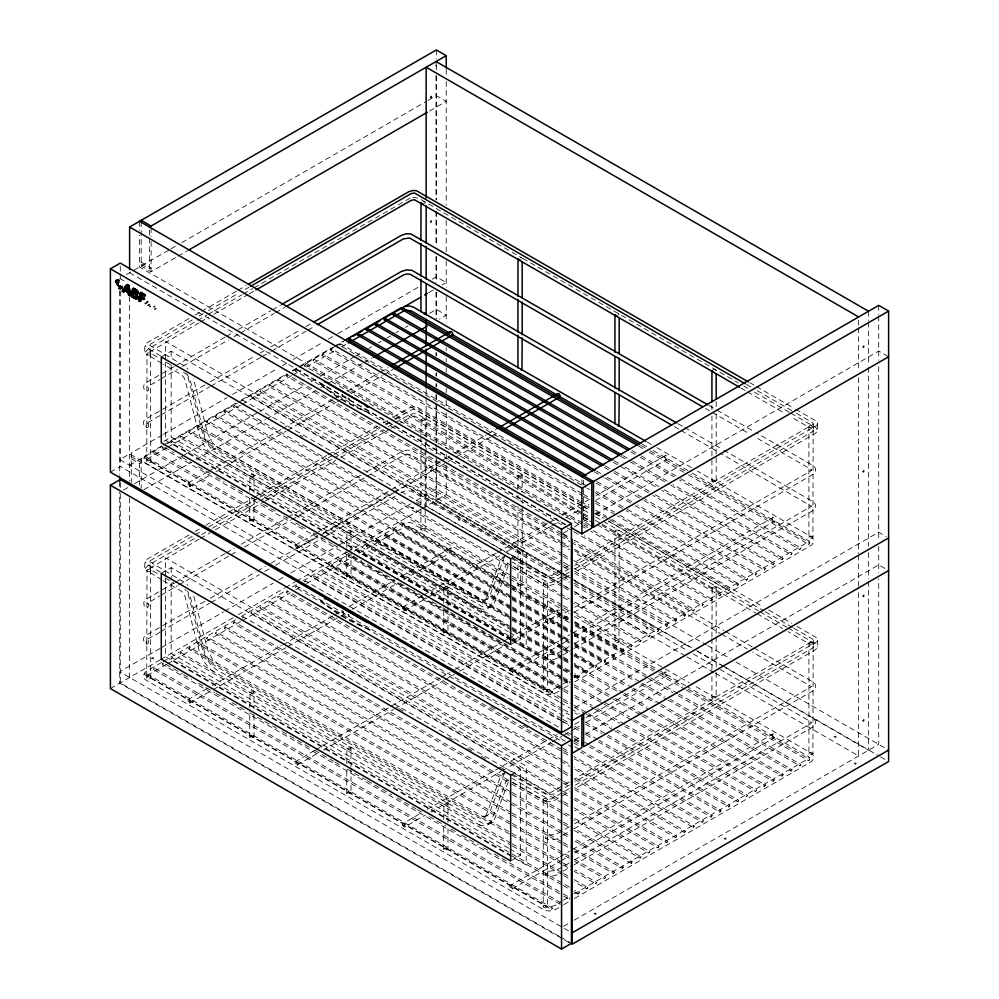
<?xml version="1.0" encoding="UTF-8"?>
<svg xmlns="http://www.w3.org/2000/svg" width="999" height="999" viewBox="0 0 999 999"><rect width="100%" height="100%" fill="white"/><g stroke="black" fill="none" stroke-linecap="round" stroke-linejoin="round"><path stroke-width="0.75" stroke-dasharray="5 3.75" d="M150.462 353.147L150.724 461.875A2.51 1.449 0 0 1 149.463 462.549L146.741 461.588L146.99 353.596A2.51 1.449 0 0 1 148.264 352.922L150.325 353.059L159.74 358.504M150.986 353.871L150.724 354.495A2.51 1.449 0 0 1 149.463 355.169C143.357 355.731 143.319 344.78 147.79 342.382L189.573 318.269M146.741 461.588L146.99 460.964A2.51 1.449 0 0 1 148.264 460.289L150.986 461.238M150.462 569.555L150.724 678.284A2.51 1.449 0 0 1 149.463 678.958L146.741 678.009L146.99 570.004A2.51 1.449 0 0 1 148.264 569.33L150.325 569.48L159.74 574.912M150.986 570.279L150.724 570.916A2.51 1.449 0 0 1 149.463 571.59C143.357 572.152 143.319 561.188 147.79 558.791L189.573 534.677M146.741 678.009L146.99 677.372A2.51 1.449 0 0 1 148.264 676.698L150.986 677.647M249.75 491.283L250.012 475.099A2.51 1.449 0 0 1 251.273 474.425L254.008 475.374L254.008 492.495M254.008 475.374L253.746 476.011A2.51 1.449 0 0 1 252.485 476.685L249.75 475.724M249.75 520.841C254.158 516.096 254.683 524.812 249.75 520.841L249.75 497.502M249.75 707.692L250.012 691.508A2.51 1.449 0 0 1 251.273 690.833L254.008 691.795L254.008 708.903M254.008 691.795L253.746 692.419A2.51 1.449 0 0 1 252.485 693.094L249.75 692.145M249.75 737.25C254.158 732.504 254.683 741.221 249.75 737.25L249.75 709.253M346.74 547.277L347.003 531.093A2.51 1.449 0 0 1 348.264 530.419L350.999 531.368L350.999 550.037M350.999 531.368L350.736 532.005A2.51 1.449 0 0 1 349.475 532.679L346.74 531.73M346.74 576.835C351.149 572.09 351.673 580.806 346.74 576.835L346.74 548.838M346.74 763.698L347.003 747.502A2.51 1.449 0 0 1 348.264 746.84L350.999 747.789L350.999 766.458M350.999 747.789L350.736 748.413A2.51 1.449 0 0 1 349.475 749.088L346.74 748.139M346.74 793.256C351.149 788.498 351.673 797.214 346.74 793.256L346.74 769.917M420.954 434.84L421.216 418.643A2.51 1.449 0 0 1 422.477 417.969L425.212 418.918L425.212 436.051M425.212 418.918L424.95 419.555A2.51 1.449 0 0 1 423.688 420.229C419.205 420.966 415.859 414.023 411.288 416.695L400.474 422.939M420.954 529.795L421.216 529.17A2.51 1.449 0 0 1 422.477 528.496L424.9 528.871L424.95 530.082A2.51 1.449 0 0 1 423.688 530.756L420.954 529.795L420.954 506.456M443.731 603.284L443.993 587.087A2.51 1.449 0 0 1 445.254 586.413L447.989 587.375L447.989 606.043M447.989 587.375L447.727 587.999A2.51 1.449 0 0 1 446.466 588.673L443.731 587.724M443.731 632.842C448.139 628.084 448.663 636.8 443.731 632.842L443.731 604.832M522.202 258.504L521.94 259.141M443.731 819.692L443.993 803.508A2.51 1.449 0 0 1 445.254 802.834L447.989 803.783L447.989 822.452M447.989 803.783L447.727 804.407A2.51 1.449 0 0 1 446.466 805.082L443.731 804.133M443.731 849.25C448.139 844.492 448.663 853.221 443.731 849.25L443.731 825.911M517.944 489.285L518.206 474.637A2.51 1.449 0 0 1 519.468 473.963L522.202 474.912L522.202 492.045M522.202 474.912L521.94 475.549A2.51 1.449 0 0 1 520.679 476.223L517.944 475.274M517.944 585.801L518.206 585.164A2.51 1.449 0 0 1 519.468 584.49L521.89 584.865L521.94 586.076A2.51 1.449 0 0 1 520.679 586.75L517.944 585.801L517.944 506.406M543.256 690.521L543.506 582.517A2.51 1.449 0 0 1 544.78 581.843L547.502 582.792L547.502 690.172L544.78 689.21A2.51 1.449 0 0 0 543.506 689.884C542.532 692.032 546.977 692.107 547.464 690.359M547.502 582.792L547.24 583.428A2.51 1.449 0 0 1 545.978 584.103L543.906 583.953L510.526 564.697M619.13 314.822L618.081 313.536M543.256 799.562L543.506 798.925A2.51 1.449 0 0 1 544.78 798.251L547.502 799.212L547.502 906.58L545.429 907.966L543.256 906.93L543.256 799.562C545.866 802.659 551.186 802.147 554.532 800.399L569.393 791.807M547.502 799.212L547.24 799.837A2.51 1.449 0 0 1 545.978 800.511L543.906 800.361L510.526 781.106M543.256 906.93L543.506 906.305A2.51 1.449 0 0 1 544.78 905.631C550.749 907.991 556.393 905.718 561.85 901.048M614.934 531.268L615.197 530.631A2.51 1.449 0 0 1 616.458 529.957L619.193 530.919L618.93 642.07A2.51 1.449 0 0 1 617.669 642.744L614.934 641.795L614.934 531.268L617.669 532.217A2.51 1.449 0 0 0 618.93 531.543L619.193 530.919M614.934 641.795L615.197 641.158A2.51 1.449 0 0 1 616.458 640.496L619.193 641.445M716.121 370.816L715.521 369.692L713.448 369.543A2.51 1.449 0 0 0 712.949 369.717M711.925 481.381L712.187 480.744A2.51 1.449 0 0 1 713.448 480.069L715.871 480.444L715.921 481.655A2.51 1.449 0 0 1 714.647 482.33L711.925 481.381L711.925 458.029M711.925 637.075L712.187 586.638A2.51 1.449 0 0 1 713.448 585.963L716.183 586.913L716.183 635.164M716.183 586.913L715.921 587.537A2.51 1.449 0 0 1 714.647 588.211L711.925 587.262M711.925 697.789L712.187 697.165A2.51 1.449 0 0 1 713.448 696.49L715.871 696.852L715.921 698.064A2.51 1.449 0 0 1 714.647 698.738L711.925 697.789L711.925 671.328M808.915 426.848L809.178 426.223A2.51 1.449 0 0 1 810.439 425.549L813.174 426.498L812.911 537.649A2.51 1.449 0 0 1 811.638 538.324L808.915 537.375L808.915 426.848L813.136 429.807L812.961 431.443L574.762 569.043M813.174 426.498L812.911 427.122A2.51 1.449 0 0 1 811.638 427.797L809.577 427.659L790.721 416.77M808.915 537.375L809.178 536.75A2.51 1.449 0 0 1 810.439 536.076L813.174 537.025M808.915 643.256L809.178 642.632A2.51 1.449 0 0 1 810.439 641.957L813.174 642.906L812.911 754.07A2.51 1.449 0 0 1 811.638 754.745L808.915 753.783L808.915 643.256L813.136 646.228L812.961 647.851L574.762 785.451M813.174 642.906L812.911 643.543A2.51 1.449 0 0 1 811.638 644.218L809.577 644.068L788.024 631.618M808.915 753.783L809.178 753.159A2.51 1.449 0 0 1 810.439 752.484L813.174 753.433M304.183 581.893L305.319 580.894L559.365 727.572M569.442 682.742L569.43 681.418M605.531 660.826L604.532 662.237L605.531 660.826L574.45 642.881M613.523 657.167L614.41 655.694L613.523 657.167L574.225 634.49M622.402 652.035L623.289 650.574L622.402 652.035L574.987 624.675M631.168 646.852L632.155 645.441L631.168 646.852L574.413 614.098M586.775 888.898L587.774 887.487L586.888 888.948L574.612 881.88M640.034 641.733L641.033 640.322L640.034 641.733L573.826 603.508M648.913 636.613L649.912 635.189L648.913 636.613L574.6 593.693M604.532 878.645L605.531 877.234L604.532 878.645L574.8 861.488M613.523 873.576L614.41 872.102L613.523 873.576L574.225 850.898M666.67 626.361L667.669 624.937L666.67 626.361L574.787 573.301M675.549 621.228L676.548 619.817L675.549 621.228L574.2 562.724M632.155 861.862L631.168 863.273L632.155 861.862L574.05 828.308M684.54 616.158L685.426 614.697L684.54 616.158L574.974 552.909M640.034 858.141L641.033 856.73L640.034 858.141L573.826 819.917M693.306 610.976L694.305 609.565L693.306 610.976L574.388 542.332M648.913 853.021L649.912 851.61L648.913 853.021L574.6 810.114M657.792 847.889L658.791 846.478L657.792 847.889L574.013 799.525M711.063 600.736L712.062 599.313L711.063 600.736L590.796 531.293M666.67 842.769L667.669 841.358L666.67 842.769L574.787 789.722M719.942 595.604L720.941 594.193L719.942 595.604L598.314 525.387M728.82 590.484L729.819 589.06L728.82 590.484L608.553 521.041M685.426 831.106L684.427 832.517L685.426 831.106L574.625 767.132M737.687 585.352L738.686 583.94L737.687 585.352L617.432 515.921M694.305 825.973L693.306 827.397L694.305 825.973L574.038 756.543M746.565 580.232L747.564 578.808L746.565 580.232L626.298 510.789M702.185 822.264L703.184 820.853L702.185 822.264L580.569 752.047M711.063 817.145L712.062 815.733L711.063 817.145L589.447 746.927M765.321 568.568L764.322 569.979L765.321 568.568L645.054 499.125M773.201 564.847L774.2 563.436L773.201 564.847L652.934 495.417M782.08 559.727L783.079 558.316L782.08 559.727L661.813 490.297M747.564 795.229L746.565 796.64L747.564 795.229L625.948 725.012M799.837 549.475L800.836 548.064L799.837 549.475L679.57 480.044M755.569 791.57L756.443 790.097L755.569 791.57L632.479 720.516M764.447 786.45L765.321 784.977L764.447 786.45L641.358 715.396M773.201 781.268L774.2 779.844L773.201 781.268L650.237 710.264M782.08 776.136L783.079 774.725L782.08 776.136L660.464 705.918M800.836 764.472L799.837 765.883L800.836 764.472L679.22 694.255M808.715 760.763L809.714 759.352L808.715 760.763L685.739 689.772M145.417 352.11L147.79 349.151L196.303 321.141M150.325 353.059L149.675 345.192L150.362 344.18L193.756 319.106M149.675 351.96L199.138 322.764M145.417 568.518L147.79 565.559L197.652 536.775M150.325 569.48L149.675 561.613L150.362 560.601L193.756 535.514M149.675 568.381L199.138 539.173M796.428 413.311L812.637 422.664L813.286 424.275L574.762 562.275M795.629 409.178L816.47 421.266L817.669 423.164L816.982 425.274L574.8 565.509M817.681 423.701L817.557 431.006L815.309 433.429L574.8 572.277M793.718 628.159L812.637 639.073L813.286 640.684L574.762 778.683M796.99 626.373L816.47 637.674L817.669 639.585L816.982 641.695L574.8 781.93M817.681 640.109L817.557 647.414L815.309 649.837L574.8 788.698M190.26 486.501L189.785 483.603A1.923 1.111 60 0 0 188.711 482.917L187.912 483.329A2.148 1.236 60 0 0 187.862 484.59L188.586 485.976A1.923 1.111 60 0 0 189.66 486.65L210.539 474.8M297.64 548.488L297.165 545.591A1.923 1.111 60 0 0 296.091 544.917L295.292 545.329A2.148 1.236 60 0 0 295.242 546.59L295.966 547.964A1.923 1.111 60 0 0 297.04 548.651L319.268 536.013M405.02 610.489L404.545 607.592A1.923 1.111 60 0 0 403.459 606.905L402.659 607.317A2.148 1.236 60 0 0 402.609 608.578L403.334 609.952A1.923 1.111 60 0 0 404.42 610.639L426.648 598.001M508.229 565.596L495.067 601.373C493.256 606.093 487.974 609.178 483.054 609.265A22.465 12.962 60 0 1 478.234 607.991L212.725 454.695A22.465 12.962 60 0 1 207.904 450.412L203.684 444.805L199.663 436.176L185.127 380.269A7.193 4.146 60 0 0 181.081 374.513L163.249 364.185M508.229 782.005L495.067 817.794C493.256 822.502 487.974 825.586 483.054 825.674A22.465 12.962 60 0 1 478.234 824.4L476.71 823.613M163.361 447.102L162.4 447.964L162.387 446.89M347.952 614.385L349.113 616.383L348.688 614.31M305.207 581.905L305.319 580.894M504.445 556.855L489.398 596.828L487.549 598.988L481.793 601.735A14.723 8.504 60 0 1 476.573 600.349L214.385 448.988A14.723 8.504 60 0 1 209.166 444.33L204.745 436.163L190.634 381.705L186.713 373.301M504.445 773.263L489.398 813.248L487.549 815.396L481.793 818.144A14.723 8.504 60 0 1 476.573 816.77L214.385 665.396A14.723 8.504 60 0 1 209.166 660.751L204.745 652.572L190.634 598.114L187.575 591.021M207.03 688.561L187.912 699.737A2.148 1.236 60 0 0 187.862 701.011L188.586 702.384A1.923 1.111 60 0 0 189.66 703.071L211.888 690.421M190.26 702.909L189.785 700.012A1.923 1.111 60 0 0 188.711 699.337L188.112 699.487M450.324 548.101L450.124 548.351A2.148 1.236 60 0 0 450.074 549.612L450.799 550.998A1.923 1.111 60 0 0 451.885 551.673L452.684 551.273A2.148 1.236 60 0 0 452.734 549.999L451.998 548.626A1.923 1.111 60 0 0 450.924 547.939L396.266 579.308M314.41 750.549L295.292 761.738A2.148 1.236 60 0 0 295.242 762.999L295.966 764.372A1.923 1.111 60 0 0 297.04 765.059L317.919 753.196M297.64 764.909L297.165 762.012A1.923 1.111 60 0 0 296.091 761.325L295.492 761.475M665.084 455.669L664.884 455.931A2.148 1.236 60 0 0 664.834 457.192L665.559 458.566A1.923 1.111 60 0 0 666.633 459.253L667.432 458.841A2.148 1.236 60 0 0 667.482 457.579L666.758 456.206A1.923 1.111 60 0 0 665.684 455.519L596.141 495.467M558.903 640.958L510.039 669.305A2.148 1.236 60 0 0 509.989 670.579L510.714 671.952A1.923 1.111 60 0 0 511.8 672.639L559.702 645.167M559.378 610.614A1.923 1.111 60 0 0 558.304 609.939L557.504 610.352A2.148 1.236 60 0 0 557.454 611.613L558.179 612.986A1.923 1.111 60 0 0 559.253 613.673L559.59 613.661M512.4 672.477L511.913 669.58A1.923 1.111 60 0 0 510.839 668.893L510.239 669.055M402.847 823.488L402.659 823.725A2.148 1.236 60 0 0 402.609 824.999L403.334 826.373A1.923 1.111 60 0 0 404.42 827.06L425.287 815.196M405.02 826.897L404.545 824A1.923 1.111 60 0 0 403.459 823.313L421.79 812.549M772.452 517.669L772.252 517.919A2.148 1.236 60 0 0 772.202 519.18L772.926 520.566A1.923 1.111 60 0 0 774.013 521.241L774.812 520.829A2.148 1.236 60 0 0 774.862 519.567L774.138 518.194A1.923 1.111 60 0 0 773.051 517.507L571.066 633.94M665.084 672.077L664.884 672.339A2.148 1.236 60 0 0 664.834 673.601L665.559 674.987A1.923 1.111 60 0 0 666.633 675.661L667.432 675.249A2.148 1.236 60 0 0 667.482 673.988L666.758 672.614A1.923 1.111 60 0 0 665.684 671.927L585.327 718.119M558.903 857.367L510.039 885.726A2.148 1.236 60 0 0 509.989 886.987L510.714 888.361A1.923 1.111 60 0 0 511.8 889.048L559.702 861.575M512.4 888.898L511.913 886.001A1.923 1.111 60 0 0 510.839 885.314L510.239 885.464M772.452 734.078L772.252 734.327A2.148 1.236 60 0 0 772.202 735.601L772.926 736.975A1.923 1.111 60 0 0 774.013 737.662L774.812 737.25A2.148 1.236 60 0 0 774.862 735.988L774.138 734.602A1.923 1.111 60 0 0 773.051 733.928L571.066 850.349M242.282 400.761L243.169 400.362L562.087 584.477M162.525 663.136L162.275 664.323L562.262 895.254M242.282 617.182L243.169 616.77L562.087 800.898M342.432 394.58L342.819 396.441L343.856 395.841M242.769 618.094L243.169 616.77M569.43 897.826L569.442 899.162M505.769 555.544L500.736 559.527L486.638 597.702L484.365 600.824M488.474 607.842L491.895 603.209L505.831 565.422A7.193 4.146 60 0 1 508.379 563.96M505.769 771.952L500.736 775.948L486.638 814.123L484.365 817.232M488.474 824.25L491.895 819.63L505.831 781.83A7.193 4.146 60 0 1 508.379 780.369M126.448 274.55L169.568 249.663M170.916 248.876L176.299 245.766M181.693 242.657L426.885 101.099M428.234 100.312L436.326 95.642L446.216 101.361L428.696 111.476M149.4 268.806L151.099 267.832L141.196 262.113L139.51 263.099L149.4 268.806L149.4 237.862M141.196 221.878L141.196 266.034L151.099 271.74L176.698 256.968M178.047 256.181L187.475 250.737M194.955 315.147L200.349 312.038M201.698 311.263L236.626 291.096M237.962 290.322L246.029 285.664M199.138 315.996L203.172 313.674M208.566 310.552L238.299 293.381M245.055 289.485L249.113 287.138M197.652 320.367L207.068 314.922M208.416 314.148L241.995 294.767M243.344 293.993L252.747 288.561M254.083 287.787L410.951 197.627M200.487 321.99L208.566 317.32M213.973 314.198L247.764 294.693M249.113 293.906L254.52 290.784M161.276 356.943L171.166 351.223L520.554 552.947L520.554 638.798L510.664 644.505M173.888 366.695L146.965 382.242C141.234 383.291 143.806 394.78 148.564 390.334C147.565 383.241 146.566 388.399 159.803 379.533M175.237 365.921L225.062 337.15M226.411 336.376L233.142 332.492M238.524 329.383L270.841 310.726M272.19 309.94L280.269 305.282M161.139 378.746L177.298 369.43M182.68 366.321L228.434 339.897M233.816 336.8L239.198 333.691M240.547 332.904L274.188 313.486M275.524 312.712L284.952 307.267M204.87 384.94L146.965 418.369C137.787 422.327 149.525 433.166 148.564 424.076M210.252 381.83L254.683 356.181M260.065 353.072L265.459 349.962M270.841 346.853L300.462 329.745M305.856 326.636L311.238 323.526M159.803 415.659L148.327 422.327L148.364 423.976L145.979 425.824L146.241 427.722M161.139 414.885L209.59 386.913M210.939 386.138L260.727 357.392M262.075 356.618L270.142 351.948M271.491 351.173L306.481 330.969M307.829 330.194L314.56 326.311M162.35 434.99L131.306 452.909L131.306 482.442M163.699 434.203L227.135 397.577M232.53 394.468L277.06 368.756M282.467 365.634L287.862 362.525M293.256 359.403L322.952 342.257M328.346 339.148L336.451 334.465M337.799 333.691L420.129 286.164M432.267 279.146L436.326 276.81L446.216 282.517L442.17 284.852M110.39 472.165L120.28 466.446L559.29 719.904M163.749 441.358L171.166 437.075L508.416 631.78M161.776 445.954L146.965 454.508C143.144 456.106 142.133 461.963 146.241 463.861L543.643 693.294C549.999 696.615 557.28 692.707 562.437 688.998M163.124 445.179L235.839 403.196M241.221 400.087L287 373.651M292.382 370.542L332.779 347.227M334.128 346.453L343.556 341.009M129.608 465.309L161.95 446.64M167.333 443.531L237.387 403.084M238.736 402.31L287.237 374.3M292.632 371.191L298.014 368.082M299.363 367.307L334.39 347.078M335.739 346.303L343.818 341.633M428.696 292.632L434.09 289.523M139.51 463.511L141.196 462.537L131.306 456.818L129.608 457.804L139.51 463.511L139.51 485.214M166.533 447.902L149.038 458.004L147.677 459.577L545.829 689.572L552.01 690.034L561.85 684.627M167.869 447.127L240.547 405.169M241.883 404.395L291.683 375.649M293.019 374.875L301.099 370.217M306.481 367.108L336.089 350.012M341.471 346.903L346.853 343.793M123.426 490.097L129.608 486.525M134.54 483.678L183.042 455.681M184.39 454.907L258.479 412.125M259.827 411.338L305.644 384.902M311.026 381.793L319.106 377.123M320.454 376.336L354.133 356.893M355.482 356.119L362.225 352.235M368.956 348.339L371.653 346.79M378.384 342.894L381.081 341.346M386.476 338.224L390.509 335.889M395.904 332.779L398.601 331.231M405.332 327.335L408.029 325.786M429.582 313.336L436.326 309.453L446.216 315.16L439.473 319.056M143.906 489.697L191.134 462.425M196.541 459.315L265.372 419.568M266.721 418.793L315.297 390.746M320.704 387.624L326.099 384.515M327.447 383.728L362.537 363.474M363.886 362.687L371.99 358.017M188.112 483.079L207.03 472.152M208.379 471.366L281.368 429.233M282.729 428.446L332.729 399.575M334.091 398.801L342.195 394.118M347.602 390.996L378.683 373.039M380.045 372.265L388.149 367.582M215.946 471.678L286.226 431.093M287.587 430.319L336.238 402.222M337.587 401.448L345.704 396.765M351.111 393.643L382.192 375.686M383.554 374.912L393.007 369.443M194.955 531.568L200.349 528.459M205.732 525.349L252.747 498.201M254.083 497.427L326.623 455.544M327.972 454.77L377.672 426.073M383.042 422.977L388.411 419.867M393.793 416.77L410.102 407.542L413.686 406.868L417.907 407.567L579.395 500.749M195.105 534.74L201.823 530.856M208.566 526.96L258.579 498.089M259.927 497.315L332.904 455.182M334.253 454.408L380.194 427.872M385.602 424.75L393.718 420.067M395.067 419.293L411.688 409.727L415.122 409.602L581.63 505.719M201.698 534.44L205.732 532.117M212.437 528.234L258.117 501.873M259.453 501.098L333.341 458.441M334.677 457.667L383.042 429.745M388.411 426.635L393.793 423.539M395.129 422.764L410.102 414.31L414.61 413.636L417.907 414.335L582.155 509.103M200.487 538.399L209.927 532.954M215.334 529.832L263.973 501.735M265.334 500.961L335.602 460.389M341.009 457.267L389.66 429.183M391.009 428.396L399.125 423.713M161.276 573.351L171.166 567.644L520.554 769.355L520.554 855.206L510.664 860.913M173.888 583.104L146.204 599.138L143.719 602.31L144.256 606.218L146.241 608.004L147.402 607.867L149.038 605.282L147.927 602.971L159.803 595.941M175.237 582.33L225.062 553.558M226.411 552.784L234.49 548.126M241.221 544.23L287 517.807M288.349 517.032L361.051 475.049M366.446 471.94L402.297 451.286L407.604 450.074L411.85 450.599L559.24 535.452M161.139 595.167L177.298 585.839M178.634 585.064L229.77 555.544M231.119 554.757L237.849 550.874M244.58 546.99L290.334 520.579M291.683 519.805L365.696 477.072M367.033 476.286L403.983 454.995L410.189 454.545L559.715 540.709M295.492 545.067L314.41 534.14M315.759 533.366L390.097 490.447M391.446 489.66L440.109 461.563M441.458 460.789L449.575 456.106M454.982 452.984L486.063 435.04M487.412 434.253L495.529 429.57M204.87 601.361L146.965 634.79C137.787 638.748 149.525 649.575 148.564 640.484M210.252 598.251L256.031 571.815M257.38 571.041L265.459 566.371M270.841 563.261L317.969 536.051M323.351 532.942L392.02 493.306M393.369 492.519C398.901 488.723 406.618 483.841 413.511 487.437L559.24 571.578M320.617 535.227L393.606 493.094M394.955 492.307L454.433 457.967M455.781 457.192L490.921 436.9M492.282 436.126L499.038 432.217M159.803 632.067C155.419 636.525 144.917 638.423 148.364 640.384L146.241 641.745L146.241 644.143M161.139 631.293L209.59 603.321M210.939 602.547L259.378 574.575M264.76 571.465L270.142 568.369M275.524 565.259L322.627 538.061M323.976 537.287L395.304 496.103M400.686 492.994L405.906 490.534L411.326 491.171L559.715 576.835M160.14 648.426L119.718 671.765L572.002 932.891M161.488 647.652L223.451 611.875M224.8 611.101L273.301 583.091M278.696 579.982L284.078 576.873M290.821 572.976L336.626 546.54M337.974 545.754L410.726 503.758M416.108 500.649L436.326 488.973L561.888 561.463M110.39 688.573L160.14 659.852M160.602 659.59L233.354 617.582M238.274 614.747L284.54 588.024M285.427 587.512L295.317 581.805M296.666 581.031L347.402 551.735M347.864 551.473L421.503 508.953M421.965 508.691L446.216 494.692L446.216 465.284M161.776 662.362L146.965 670.916C143.144 672.514 142.133 678.371 146.241 680.269L543.643 909.714C549.999 913.036 557.28 909.127 562.437 905.406M163.124 661.588L235.839 619.605M241.221 616.495L287 590.072M292.382 586.962L296.428 584.627M303.159 580.744L348.938 554.308M354.32 551.198L402.297 523.551L406.531 522.415L410.876 522.614L508.129 578.209M166.533 664.323L149.038 674.425L147.677 675.998L547.602 906.63M167.869 663.548L240.547 621.59M241.883 620.816L290.334 592.844M295.716 589.735L301.099 586.625M306.481 583.516L353.584 556.331M358.966 553.221L403.371 527.572L406.68 526.548L410.189 526.81L569.418 618.581M212.437 685.439L281.368 645.641M282.729 644.855L332.729 615.983M334.091 615.209L342.195 610.526M348.951 606.618L394.905 580.094M213.237 689.647L286.226 647.502M287.587 646.728L345.704 613.174M352.46 609.265L398.414 582.742M403.821 579.62L452.485 551.523M402.859 607.055L423.139 595.354M424.488 594.58L496.128 553.221M497.477 552.435L547.489 523.563M548.838 522.777L556.942 518.094M562.35 514.972L589.385 499.375M427.997 597.227L499.637 555.856M506.393 551.96L560.451 520.741M565.859 517.619L579.383 509.827M580.731 509.04L588.836 504.358M595.604 500.462L667.232 459.103M510.664 558.666L520.554 552.947M581.905 518.506L583.603 517.532L592.257 522.527M563.461 533.079L568.856 529.957M574.238 526.848L582.317 522.19M583.666 521.403L589.06 518.294M595.791 514.41L878.72 351.061L888.611 356.78M569.368 565.397L551.411 575.736L548.601 576.036L513.573 556.006A14.723 8.504 60 0 0 509.328 554.607M569.393 568.631L553.808 577.584L546.74 578.371L510.389 557.842M569.368 572.165L551.411 582.504L548.601 582.804L513.049 562.524A7.193 4.146 60 0 0 512.037 562.175M569.393 575.399L554.532 583.978C551.186 585.739 545.866 586.251 543.256 583.141M315.759 749.774L440.109 677.984M441.458 677.197L449.575 672.514M454.982 669.392L502.285 642.082M503.633 641.308L507.692 638.96M509.04 638.186L557.704 610.089M323.326 750.074L393.606 709.502M394.955 708.716L443.618 680.631M444.967 679.844L454.433 674.387M459.84 671.266L505.794 644.73M512.549 640.834L559.852 613.523M569.255 610.426L555.806 618.194C534.015 618.206 551.248 629.02 561.763 619.455M574.637 607.317L810.139 471.353L811.488 469.78L811.238 470.529L810.813 469.255L755.306 437.225M563.111 618.668L572.539 613.236M573.876 612.449L812.212 474.85C816.033 473.251 817.045 467.395 812.924 465.497L756.255 432.779M560.252 640.184L569.705 634.715M561.051 644.392L569.168 639.71M574.575 636.588L774.612 521.091M569.255 646.553L555.806 654.333C534.44 654.32 550.636 665.159 561.763 655.581M574.637 643.456L811.45 506.281L720.229 453.109M563.111 654.807L572.539 649.362M573.876 648.588L812.212 510.988C816.033 509.39 817.045 503.533 812.924 501.635L723.863 450.212M563.199 683.853L572.614 678.421M573.963 677.634L809.427 541.246L689.685 471.603M563.786 688.211L569.168 685.102M574.55 681.992L810.189 545.953C814.01 544.355 815.022 538.498 810.913 536.6L697.364 471.053M575.049 707.542L878.72 532.217L886.138 536.5M427.197 809.427L547.489 739.972M548.838 739.198L556.942 734.515M574.525 724.362L579.919 721.241M430.694 812.075L500.986 771.49M502.335 770.716L550.998 742.619M552.347 741.845L561.813 736.375M563.161 735.601L579.383 726.236M586.138 722.327L667.232 675.511M510.664 775.074L520.554 769.355M574.238 740.659L579.632 737.537M585.014 734.427L878.72 564.86L886.138 569.143M569.368 781.805L551.411 792.145L548.601 792.457L513.573 772.427A14.723 8.504 60 0 0 508.341 771.041M569.393 785.039L553.808 794.005L546.74 794.779L510.389 774.262M569.368 788.573L551.411 798.913L548.601 799.225L513.049 778.933A7.193 4.146 60 0 0 512.037 778.596M569.255 826.835L555.806 834.602C534.015 834.627 551.248 845.429 561.763 835.863M574.637 823.725L811.488 686.688L752.609 652.085M563.111 835.089L572.539 829.645M573.876 828.87L812.212 691.271C816.033 689.672 817.045 683.803 812.924 681.917L753.558 647.639M560.252 856.593L569.705 851.136M561.051 860.801L569.168 856.118L563.636 853.046M574.575 852.996L774.612 737.499M569.255 862.974L555.806 870.741C534.015 870.753 551.248 881.568 561.763 871.99M574.637 859.864L810.139 723.9L811.488 722.327L811.238 723.076L810.813 721.802L717.532 667.956M563.111 871.215L572.539 865.771M573.876 864.997L812.212 727.397C816.033 725.798 817.045 719.942 812.924 718.044M563.199 900.261L572.614 894.829M573.963 894.055L808.116 758.865L809.465 757.292L809.227 758.041L808.79 756.767L686.987 686.45M563.786 904.632L569.168 901.523M574.55 898.413L810.189 762.362C814.01 760.763 815.022 754.907 810.913 753.009L694.667 685.901M563.461 926.398L568.856 923.288M574.238 920.179L878.72 744.392L878.72 578.796M502.597 557.38L503.384 556.93M487.549 598.988L484.977 599.899A14.723 8.504 60 0 1 479.745 598.513L217.57 447.152A14.723 8.504 60 0 1 212.35 442.495L207.929 434.328L193.394 378.409M491.658 606.006L486.226 607.429A22.465 12.962 60 0 1 481.418 606.156L215.909 452.859A22.465 12.962 60 0 1 211.089 448.576L206.868 442.969L202.834 434.34L188.312 378.434A7.193 4.146 60 0 0 185.277 373.526M502.597 773.788L504.245 773.039M487.549 815.396L484.977 816.308A14.723 8.504 60 0 1 479.745 814.934M491.658 822.414L486.226 823.838A22.465 12.962 60 0 1 481.418 822.564L215.909 669.268A22.465 12.962 60 0 1 211.089 664.984L206.868 659.377L202.834 650.749L188.312 594.842A7.193 4.146 60 0 0 184.778 589.485M412.762 197.29L418.569 198.252L521.89 257.917M304.433 365.959L305.319 364.485L304.32 365.896L585.389 528.171M295.554 371.079L296.441 369.605L295.442 371.029L565.696 527.06M561.688 553.508L269.805 384.99L268.793 385.589L268.806 386.401L562.037 555.694M233.416 406.955L234.29 405.494L233.291 406.905L510.314 566.833M224.538 412.088L225.424 410.614L224.425 412.025L510.901 577.422M510.352 595.616L207.667 420.866L206.656 421.466L206.668 422.277L510.714 597.814M145.404 456.693L144.518 458.154L551.261 692.981L552.272 692.394L552.26 691.57L145.517 456.743L144.518 458.154M809.714 542.932L808.715 544.355L809.714 542.932L690.796 474.288M375.462 541.358L376.336 539.897L375.337 541.308L510.464 619.33M366.583 546.49L367.457 545.017L366.458 546.441L511.051 629.907M561.863 677.759L349.7 555.269L348.688 555.869L348.701 556.68L562.212 679.957M562.437 688.348L340.821 560.402L339.822 560.988L339.822 561.813L569.555 694.442M562.462 760.114L278.684 596.278L277.672 596.865L277.685 597.689L569.567 766.208M658.791 630.069L657.792 631.48L658.791 630.069L575.012 581.693M224.538 628.496L225.424 627.022L224.425 628.446L510.901 793.83M596.653 665.946L595.654 667.357L596.653 665.946L575.024 653.458M162.4 664.372L163.411 663.149M145.404 673.101L144.518 674.575L551.261 909.402L552.272 908.803L552.26 907.979L145.517 673.151L144.518 674.575M738.686 800.349L737.687 801.772L738.686 800.349L617.07 730.132M729.819 805.481L728.82 806.892L729.819 805.481L608.191 735.264M348.476 397.814C346.154 398.838 350.974 401.386 349.113 398.276M423.588 201.461L424.55 201.698M520.579 257.467L521.54 257.705M545.666 622.202L547.852 620.866L547.852 618.468M545.666 658.329L547.852 656.992L547.852 654.607M545.666 838.611L547.852 837.274L547.852 834.877M545.666 874.737L547.852 873.401L547.852 871.016M586.763 485.976L340.821 343.981L339.822 344.58L339.822 345.404L585.764 487.387M339.822 345.404L340.821 343.981M791.957 553.184L790.958 554.607L791.957 553.184L673.039 484.527M581.942 493.444L331.943 349.113L330.944 349.7L330.944 350.524L582.292 495.629M330.944 350.524L332.03 349.213M589.273 507.929L323.077 354.233L322.065 354.832L322.078 355.644L581.518 505.444M322.078 355.644L323.077 354.233M581.755 513.836L314.198 359.365L313.187 359.952L313.199 360.776L582.105 516.033M313.199 360.776L314.198 359.365M756.443 573.688L755.444 575.099L756.443 573.688L637.537 505.032M561.875 533.104L287.562 374.737L286.551 375.337L286.563 376.148L562.225 535.302M286.563 376.148L287.562 374.737M562.462 543.693L278.684 379.857L277.672 380.457L277.685 381.281L569.567 549.787M277.685 381.281L278.684 379.857M268.806 386.401L269.805 384.99M562.275 564.085L260.926 390.109L259.915 390.709L259.927 391.521L569.38 570.179M259.927 391.521L260.926 390.109M561.5 573.901L252.048 395.242L251.036 395.829L251.049 396.653L561.85 576.086M251.049 396.653L252.048 395.242M703.184 604.445L702.185 605.856L703.184 604.445L584.265 535.789M511.126 585.814L216.546 415.734L215.534 416.333L215.547 417.157L561.475 616.883M215.547 417.157L216.546 415.734M206.668 422.277L207.667 420.866M510.939 606.206L198.789 425.986L197.777 426.585L197.79 427.41L511.288 608.403M197.79 427.41L198.789 425.986M511.076 586.937L402.972 524.512L401.96 525.112L401.973 525.936L569.53 622.677M401.973 525.936L402.972 524.512M561.513 645.666L189.91 431.118L188.898 431.718L188.911 432.53L510.514 618.206M188.911 432.53L189.91 431.118M510.302 596.74L394.093 529.645L393.082 530.244L393.094 531.056L510.651 598.938M393.094 531.056L394.093 529.645M510.751 626.598L181.031 436.238L180.02 436.838L180.032 437.649L511.101 628.796M180.032 437.649L181.119 436.338M510.889 607.33L385.214 534.765L384.203 535.364L384.215 536.188L511.238 609.515M384.215 536.188L385.214 534.765M569.442 670.741L172.153 441.371L171.141 441.958L171.154 442.782L510.327 638.598M171.154 442.782L172.24 441.471M561.138 686.45L154.395 451.61L153.384 452.21L153.396 453.034L560.139 687.861M153.396 453.034L154.395 451.61M511.276 638.299L358.579 550.149L357.567 550.736L357.58 551.56L510.277 639.722M357.58 551.56L358.579 550.149M348.701 556.68L349.7 555.269M587.774 671.066L586.775 672.489L587.774 671.066L574.263 663.274M339.822 561.813L340.821 560.402M791.957 769.605L790.958 771.016L791.957 769.605L670.341 699.387M578.896 676.198C574.537 680.094 584.939 674.537 574.837 673.85M561.675 698.151L331.943 565.521L330.944 566.121L330.944 566.933L562.025 700.349M330.944 566.933L331.943 565.521M562.25 708.741L323.077 570.641L322.065 571.241L322.078 572.065L569.355 714.834M322.078 572.065L323.152 570.754M561.488 718.543L314.198 575.774L313.187 576.373L313.199 577.185L561.838 720.741M313.199 577.185L314.273 575.874M552.26 691.57L551.261 692.981M565.347 741.27L296.441 586.026L295.429 586.625L295.442 587.437L562.999 741.907M295.442 587.437L296.441 586.026M561.875 749.525L287.562 591.146L286.551 591.745L286.563 592.557L562.225 751.723M286.563 592.557L287.562 591.146M277.685 597.689L278.684 596.278M561.688 769.917L269.805 601.398L268.793 601.997L268.806 602.809L562.037 772.115M268.806 602.809L269.805 601.398M720.941 810.601L719.942 812.012L720.941 810.601L599.313 740.384M562.275 780.506L260.926 606.53L259.915 607.117L259.927 607.941L569.38 786.6M259.927 607.941L261.014 606.63M561.5 790.309L252.048 611.65L251.036 612.25L251.049 613.061L561.85 792.507M251.049 613.061L252.048 611.65M569.418 815.384L234.29 621.902L233.291 622.502L233.291 623.314L510.314 783.253M233.291 623.314L234.29 621.902M676.548 836.225L675.549 837.649L676.548 836.225L573.851 776.935M511.126 802.222L216.546 632.155L215.534 632.754L215.547 633.566L561.475 833.291M215.547 633.566L216.546 632.155M510.352 812.037L207.667 637.275L206.656 637.874L206.668 638.686L510.714 814.235M206.668 638.686L207.667 637.275M510.939 822.627L198.789 642.407L197.777 642.994L197.79 643.818L511.288 824.812M197.79 643.818L198.789 642.407M561.513 862.075L189.91 647.527L188.898 648.126L188.911 648.938L510.514 834.627M188.911 648.938L189.91 647.527M510.751 843.019L181.031 652.647L180.02 653.246L180.032 654.07L511.101 845.204M180.032 654.07L181.031 652.647M569.442 887.149L172.153 657.779L171.141 658.378L171.154 659.19L510.327 855.019M171.154 659.19L172.153 657.779M623.289 866.982L622.29 868.393L623.289 866.982L574.637 838.898M561.138 902.859L154.395 668.031L153.384 668.631L153.396 669.442L560.139 904.27M153.396 669.442L154.395 668.031M596.653 882.354L595.654 883.778L596.653 882.354L575.024 869.879M578.896 892.606C574.537 896.515 584.939 890.946 574.837 890.271M552.26 907.979L551.261 909.402M749.687 382.654L755.094 385.776M756.443 386.551L794.28 408.404M746.44 384.453L751.847 387.575M757.242 390.684L795.067 412.525M522.889 258.479L738.423 382.917M743.805 386.026L747.851 388.361M754.582 392.245L789.61 412.462M790.958 413.249L815.908 427.647L817.681 430.469M740.871 387.987L746.265 391.096M747.614 391.883L785.326 413.661M709.028 405.519L715.771 409.415M717.12 410.189L754.907 432.005M705.394 408.404L710.789 411.526M712.137 412.3L749.912 434.103M677.984 423.726L683.391 426.848M684.74 427.622L722.514 449.438M674.375 426.623L679.77 429.745M681.118 430.519L718.88 452.335M647.352 442.17L651.41 444.518M656.818 447.639L691.957 467.932M642.394 444.293L647.789 447.415M653.196 450.537L688.336 470.816M640.796 445.417L648.9 450.099M650.262 450.874L685.389 471.166M638.448 446.053L643.856 449.175M649.263 452.297L687.1 474.138M688.448 474.912L808.715 544.355M631.917 450.537L640.034 455.219M641.383 456.006L679.22 477.847M680.569 478.621L800.836 548.064M630.918 451.96L634.977 454.295M640.384 457.417L674.163 476.923M623.039 455.669L631.156 460.352M632.504 461.126L667.632 481.418M620.691 456.306L628.796 460.976M630.157 461.763L669.342 484.39M670.691 485.164L790.958 554.607M614.16 460.789L619.567 463.911M624.974 467.033L658.753 486.538M664.16 489.66L783.079 558.316M613.161 462.212L656.405 487.175M605.294 465.921L613.398 470.604M614.747 471.378L649.887 491.658M655.282 494.78L774.2 563.436M604.295 467.332L608.341 469.667M613.748 472.789L651.585 494.642M596.415 471.041L601.81 474.163M607.217 477.285L643.706 498.351M594.055 471.678L603.521 477.135M604.87 477.922L642.707 499.762M644.055 500.549L764.322 569.979M596.99 481.63L632.13 501.91M595.991 483.041L633.828 504.895M635.177 505.669L755.444 575.099M596.228 491.433L625.948 508.603M627.297 509.378L747.564 578.808M587.112 488.174L589.822 489.735M595.229 492.844L624.949 510.014M583.291 494.218L590.047 498.126M595.454 501.236L614.373 512.162M619.78 515.284L738.686 583.94M583.641 496.416L589.048 499.537M595.804 503.434L616.071 515.134M580.744 501.523L588.861 506.206M595.616 510.114L606.43 516.358M611.825 519.468L763.199 606.868M768.606 609.989L791.583 623.251M596.028 511.825L608.191 518.856M609.552 519.63L729.819 589.06M582.879 506.218L589.635 510.127M595.029 513.249L603.146 517.919M582.991 506.493L589.747 510.389M595.142 513.511L603.246 518.194M608.653 521.316L763.998 611.001M765.359 611.775L792.369 627.384M583.503 509.89L588.898 512.999M595.629 516.883L758.628 610.988M759.977 611.775L786.912 627.322M788.261 628.096L815.908 644.068L817.681 646.877M581.918 512.637L420.954 419.268M583.266 513.411L589.997 517.295M595.392 520.404L600.774 523.513M602.122 524.3L755.694 612.961M757.042 613.736L782.642 628.508M583.104 514.61L589.86 518.518M602.022 525.536L720.941 594.193M583.453 516.808L588.861 519.93M583.141 519.23L589.323 522.789M589.785 525.024L583.603 521.453L583.603 480.319M582.342 522.689L139.51 267.008L139.51 235.24M583.691 523.464L591.795 528.134M305.319 364.485L582.33 524.425M583.691 525.199L587.737 527.534M593.144 530.656L712.062 599.313M129.608 272.727L565.696 524.5M296.441 369.605L565.347 524.862M567.057 527.834L572.452 530.956M573.813 531.743L702.185 605.856M563.224 533.891L572.689 539.348M574.038 540.134L694.305 609.565M119.718 278.434L125.899 282.005M562.112 533.853L569.53 538.136M563.573 536.088L568.98 539.21M560.589 536.226L570.042 541.683M571.391 542.457L723.863 630.494M725.224 631.281L752.21 646.852M561.063 541.483L569.155 546.166M574.55 549.275L720.229 633.391M721.59 634.165L747.215 648.963M563.811 544.48L569.218 547.602M574.625 550.724L685.426 614.697M563.036 554.283L572.502 559.74M573.851 560.526L676.548 619.817M563.386 556.48L568.793 559.602M563.236 562.25L572.677 567.707M574.038 568.481L706.343 644.867M707.692 645.654L730.644 658.903M736.051 662.025L888.611 750.099M563.623 564.872L569.03 567.994M574.425 571.116L667.669 624.937M561.888 572.889L436.326 500.399L436.326 456.481M563.236 573.676L572.677 579.133M574.038 579.907L691.495 647.727M696.89 650.836L723.9 666.433M725.249 667.207L879.157 756.068M880.506 756.855L888.611 761.525M560.377 572.352L570.042 577.809M571.191 578.596L691.483 648.039M696.877 651.048L721.166 665.072M722.514 665.846L868.543 750.261L868.543 580.569M562.849 574.675L569.605 578.571M563.199 576.873L572.664 582.33M574.013 583.116L657.792 631.48M561.063 577.622L569.155 582.292M574.55 585.414L687.861 650.824M693.256 653.945L716.183 667.182M563.436 585.264L568.843 588.386M574.238 591.508L649.912 635.189M569.405 588.985L426.148 506.281L426.148 439.335M574.812 592.107L685.651 656.093M687 656.88L714.023 672.489M715.384 673.264L858.641 755.981L858.641 587.837M300.287 435.327L302.984 436.888M416.496 502.422L420.542 504.757M512.437 557.817L562.437 586.675M563.786 587.462L569.193 590.584M160.539 355.869L146.628 347.777L145.417 345.342M166.371 362.325L171.678 365.384M161.925 363.424L146.741 354.22M234.29 405.494L569.418 598.975M574.825 602.085L641.033 640.322M511.663 567.619L561.663 596.478M563.011 597.265L572.477 602.722M225.424 410.614L510.539 575.224M511.9 576.011L561.888 604.87M563.249 605.656L572.702 611.113M574.05 611.9L632.155 645.441M512.25 578.209L562.25 607.067M563.598 607.854L569.005 610.976M509.478 578.983L559.49 607.854M560.839 608.641L568.955 613.324M574.363 616.445L689.26 682.779M574.825 621.703L657.255 669.293M658.603 670.067L685.626 685.676M512.475 586.6L562.474 615.459M563.823 616.246L569.23 619.368M574.637 622.489L623.289 650.574M512.425 587.712L562.425 616.583M563.773 617.357L569.18 620.479M574.587 623.601L658.366 671.965M659.715 672.752L682.692 686.013M688.099 689.135L809.714 759.352M562.824 617.657L569.58 621.553M574.937 625.799L653.309 671.041M658.716 674.163L684.39 688.985M511.713 596.403L561.7 625.274M563.061 626.048L572.514 631.505M573.863 632.292L614.41 655.694M511.65 597.514L561.65 626.385M562.999 627.16L572.464 632.629M573.813 633.403L649.487 677.097M650.836 677.871L677.859 693.481M512.062 598.601L562.062 627.459M563.411 628.246L568.818 631.368M512.012 599.712L562 628.583M563.361 629.358L568.756 632.479M574.163 635.601L647.14 677.734M648.488 678.508L672.814 692.557M678.221 695.679L799.837 765.883M512.287 606.992L562.287 635.851M563.636 636.638L569.043 639.76M512.237 608.104L562.237 636.975M563.586 637.749L568.993 640.871M574.4 643.993L640.609 682.217M641.957 683.004L664.934 696.266M512.637 609.178L569.393 641.945M574.8 645.067L604.532 662.237M512.587 610.302L569.343 643.069M574.75 646.191L635.551 681.293M640.958 684.415L666.633 699.238M667.994 700.024L790.958 771.016M562.874 646.44L569.63 650.337M376.336 539.897L569.567 651.46M574.974 654.582L631.73 687.349M633.079 688.124L660.114 703.733M661.463 704.507L783.079 774.725M511.875 618.993L561.875 647.851M563.224 648.638L572.677 654.095M574.025 654.882L595.654 667.357M511.813 620.104L561.813 648.975M563.174 649.75L572.627 655.219M573.975 655.993L626.685 686.425M632.08 689.547L655.057 702.809M512.1 627.384L562.1 656.243M563.448 657.03L568.856 660.152M367.457 545.017L510.701 627.722M512.05 628.496L562.05 657.367M563.399 658.141L568.806 661.263M574.213 664.385L622.852 692.469M624.2 693.256L647.177 706.518M652.584 709.64L774.2 779.844M512.45 629.582L562.449 658.441M563.798 659.228L569.205 662.349M574.612 665.459L586.775 672.489M512.4 630.694L562.4 659.565M563.748 660.339L569.155 663.461M574.562 666.583L617.807 691.545M623.201 694.667L648.888 709.49M509.765 632.567L520.554 638.798M512.624 639.085L569.38 671.852M574.787 674.974L609.927 695.254M615.334 698.376L642.357 713.985M643.706 714.76L765.321 784.977M511.688 639.385L561.675 668.244M563.036 669.03L572.489 674.487M573.838 675.274L577.897 677.609M511.625 640.496L561.625 669.367M562.986 670.142L572.439 675.611M573.788 676.385L611.625 698.226M612.974 699.013L640.009 714.61M164.623 447.277L174.088 452.734M182.193 457.417L191.658 462.874M198.414 466.77L210.577 473.801M215.971 476.923L224.088 481.593M230.844 485.502L243.007 492.519M251.111 497.202L256.518 500.324M263.274 504.22L275.437 511.251M283.541 515.921L288.948 519.043M295.704 522.952L299.762 525.287M301.111 526.073L307.867 529.97M313.274 533.091L332.192 544.018M333.541 544.792L340.297 548.688M345.704 551.81L361.913 561.176M367.32 564.298L372.727 567.42M378.134 570.541L394.355 579.895M399.75 583.016L409.215 588.486M410.564 589.26L426.785 598.626M432.18 601.748L441.645 607.205M442.994 607.991L561.913 676.635M563.261 677.422L570.017 681.318M563.211 678.533L572.664 684.003M574.025 684.777L629.42 716.77M634.827 719.892L756.443 790.097M162.275 447.902L562.262 678.833M563.611 679.62L569.018 682.742M563.561 680.731L568.968 683.853M574.375 686.975L602.747 703.358M604.095 704.133L631.131 719.742M563.786 689.123L569.193 692.245M574.6 695.366L592.17 705.506M597.577 708.628L624.6 724.225M574.949 697.564L593.868 708.478M595.229 709.265L619.542 723.301M624.949 726.423L746.565 796.64M563.024 698.925L572.477 704.395M573.838 705.169L587.35 712.974M588.698 713.748L611.663 727.022M250.487 519.855L253.284 521.466M347.477 575.849L350.274 577.472M444.468 631.843L447.265 633.466M563.374 701.123L568.781 704.245M574.188 707.367L584.989 713.611M586.351 714.385L613.374 729.994M614.722 730.769L737.687 801.772M187.887 484.665L190.484 486.163M295.254 546.653L297.864 548.151M402.634 608.641L405.244 610.152M510.014 670.641L512.624 672.14M558.953 701.76L129.608 453.883L119.718 459.602L572.002 720.729M560.302 702.534L569.755 707.991M571.103 708.778L579.195 713.448M574.937 712.949L577.41 714.385M563.598 709.515L569.005 712.637M585.227 722.002L606.843 734.477M585.576 724.2L601.798 733.553M607.192 736.675L728.82 806.892M562.837 719.317L569.592 723.226M574.999 726.348L579.045 728.683M585.801 732.592L597.964 739.61M563.186 721.515L572.639 726.985M574 727.759L579.408 730.881M586.163 734.777L592.919 738.686M598.314 741.807L719.942 812.012M560.639 720.691L568.743 725.361M567.469 732.255L572.877 735.376M574.225 736.151L579.632 739.272M585.039 742.394L589.085 744.73M590.446 745.516L712.062 815.733M565.122 732.879L573.226 737.562M574.575 738.348L579.982 741.47M574.475 739.447L579.432 742.307M573.701 740.958L579.882 744.53M573.801 742.981L579.195 746.091M574.812 746.74L580.207 749.862M581.568 750.636L703.184 820.853M568.406 745.029L572.452 747.377M490.996 706.593L496.403 709.715M523.401 725.299L528.808 728.421M562.562 747.914L569.305 751.81M563.224 750.299L572.689 755.768M563.573 752.497L568.98 755.619M574.388 758.74L693.306 827.397M563.811 760.888L569.218 764.01M574.974 769.33L684.427 832.517M563.036 770.691L572.502 776.161M563.386 772.889L568.793 776.011M574.2 779.133L675.549 837.649M563.623 781.28L569.03 784.402M574.425 787.524L667.669 841.358M562.849 791.083L569.605 794.992M575.012 798.114L658.791 846.478M563.199 793.281L572.664 798.75M563.436 801.673L568.843 804.794M574.238 807.916L649.912 851.61M398.926 708.691L404.333 711.812M448.926 737.549L454.333 740.671M467.844 748.476L471.89 750.823M481.356 756.28L486.763 759.402M500.274 767.207L504.333 769.542M512.437 774.225L562.437 803.084M563.786 803.87L569.193 806.992M160.539 572.277L146.628 564.185L145.417 561.75M165.047 577.971L174.326 583.329M161.925 579.832L146.741 570.629M163.249 580.606L181.081 590.946A7.193 4.146 60 0 1 185.115 596.678L199.663 652.584L203.684 661.213L207.904 666.82A22.465 12.962 60 0 0 212.725 671.116L214.248 672.077M574.825 818.506L641.033 856.73M511.663 784.028L561.663 812.899M563.011 813.673L572.477 819.143M225.424 627.022L510.539 791.645M511.9 792.419L561.888 821.29M563.249 822.065L572.702 827.534M512.25 794.617L562.25 823.488M563.598 824.262L569.005 827.384M574.413 830.506L631.168 863.273M512.475 803.009L562.474 831.88M563.823 832.654L569.23 835.776M562.824 834.065L569.58 837.974M574.987 841.096L622.29 868.393M511.713 812.811L561.7 841.682M563.061 842.457L572.514 847.926M573.863 848.7L614.41 872.102M512.062 815.009L562.062 843.88M563.411 844.654L568.818 847.776M512.287 823.401L562.287 852.272M574.45 859.29L605.531 877.234M512.637 825.599L569.393 858.366M562.874 862.849L569.63 866.757M511.875 835.401L561.875 864.272M563.224 865.047L572.677 870.504M574.025 871.29L595.654 883.778M512.1 843.793L562.1 872.664M563.448 873.438L568.856 876.56M574.263 879.682L587.774 887.487M512.45 845.991L562.449 874.849M563.798 875.636L569.205 878.758M508.416 848.201L171.166 653.483L171.166 581.693M509.765 848.975L520.554 855.206M511.688 855.793L561.675 884.664M563.036 885.439L572.489 890.908M573.838 891.682L577.897 894.018M165.984 664.46L182.193 673.826M183.541 674.612L191.658 679.283M198.414 683.191L214.623 692.544M215.971 693.331L225.437 698.788M232.193 702.697L244.355 709.715M249.762 712.836L276.785 728.433M282.193 731.555L309.215 747.165M314.623 750.286L333.541 761.201M334.89 761.987L341.646 765.883M347.053 769.005L365.971 779.932M367.32 780.706L391.645 794.754M397.053 797.876L415.971 808.79M417.32 809.577L424.076 813.473M429.483 816.595L445.704 825.961M451.098 829.083L456.506 832.204M461.913 835.326L478.134 844.679M483.541 847.801L488.936 850.923M494.343 854.045L561.913 893.056M563.261 893.83L570.017 897.739M563.611 896.028L569.018 899.15M250.487 736.263L253.284 737.886M347.477 792.269L350.274 793.88M444.468 848.263L447.265 849.874M187.887 701.073L190.484 702.572M295.254 763.061L297.864 764.572M402.634 825.062L405.244 826.56M510.014 887.05L512.624 888.561M559.29 936.325L120.28 682.866L120.28 490.372M560.639 937.099L570.092 942.556M569.305 942.756L119.718 683.191L119.718 492.232M183.604 372.277L184.266 372.702A7.193 4.146 60 0 1 184.778 373.077M343.456 611.425C340.559 609.527 343.968 615.434 343.768 611.962M425.124 202.198L424.95 203.134A2.51 1.449 0 0 1 424.625 203.421M193.818 596.278L207.929 650.736L212.35 658.915A14.723 8.504 60 0 0 217.57 663.561M149.675 345.192L183.754 365.597A14.723 8.504 60 0 1 187.999 369.093M149.675 561.613L183.754 582.005A14.723 8.504 60 0 1 187.999 585.501M878.72 305.369L878.72 314.51M878.72 316.034L878.72 360.352M878.72 366.546L878.72 539.997M878.72 546.216L878.72 572.602M868.543 311.238L868.543 320.579M868.543 322.14L868.543 365.734M868.543 367.282L868.543 546.328M868.543 552.547L868.543 579.02M858.641 320.067L858.641 326.298M858.641 327.847L858.641 371.441M858.641 377.672L858.641 553.596M858.641 555.144L858.641 586.288M813.423 423.851L813.423 430.606M813.423 640.259L813.423 647.027M716.183 401.635L716.183 407.867M716.183 414.086L716.183 481.031M716.183 636.725L716.183 666.308M716.183 672.527L716.183 697.439M711.925 405.094L711.925 409.765M711.925 415.996L711.925 456.468M711.925 638.636L711.925 669.767M581.905 479.82L581.905 484.465M522.202 498.264L522.202 504.495M522.202 506.056L522.202 585.451M517.944 495.504L517.944 500.174M447.989 607.592L447.989 632.479M447.989 828.671L447.989 848.9M446.216 69.368L446.216 75.462M446.216 81.556L446.216 205.107M446.216 220.579L446.216 251.548M446.216 260.839L446.216 287.188M446.216 296.503L446.216 322.902M446.216 347.664L446.216 350.761M446.216 358.491L446.216 361.588M446.216 367.782L446.216 372.427M446.216 387.899L446.216 392.545M446.216 400.287L446.216 406.468M446.216 412.662L446.216 448.264M446.216 454.445L446.216 459.09M436.326 49.95L436.326 59.091M436.326 65.185L436.326 69.755M436.326 75.849L436.326 199.388M436.326 211.776L436.326 245.841M436.326 256.681L436.326 281.468M436.326 292.345L436.326 318.731M436.326 352.784L436.326 355.881M436.326 372.902L436.326 375.999M436.326 383.741L436.326 386.825M436.326 394.568L436.326 402.31M436.326 403.858L436.326 442.545M436.326 448.738L436.326 454.932M436.039 61.538L436.039 69.318M436.039 75.549L436.039 200.1M436.039 210.989L436.039 245.242M436.039 256.144L436.039 282.605M436.039 291.945L436.039 318.419M436.039 352.659L436.039 355.781M436.039 372.902L436.039 376.024M436.039 383.803L436.039 386.913M436.039 394.705L436.039 402.485M436.039 404.046L436.039 442.957M436.039 444.518L436.039 453.858M436.039 460.089L436.039 500.561M426.148 389.51L426.148 395.741M426.148 397.302L426.148 437.774M425.212 442.27L425.212 448.501M425.212 450.062L425.212 507.654M425.212 509.215L425.212 529.445M420.954 436.401L420.954 445.741M420.954 447.29L420.954 504.895M350.999 551.598L350.999 576.485M350.999 768.006L350.999 792.894M254.008 498.713L254.008 520.491M254.008 715.122L254.008 736.9M171.166 351.223L171.166 359.028M171.166 365.272L171.166 437.075M171.166 567.644L171.166 580.132M165.509 359.977L165.509 341.433L526.211 549.687L526.211 648.588L165.509 440.334L165.509 361.526M165.509 576.386L165.509 557.842L526.211 766.096L526.211 864.997L165.509 656.755L165.509 577.934M151.099 227.597L151.099 236.713M151.099 241.521L151.099 271.74M149.4 230.12L149.4 236.313M141.196 458.616L141.196 488.149M139.51 221.316L139.51 230.457M129.608 296.541L129.608 481.056M129.608 497.952L129.608 677.472M120.28 266.196L120.28 272.415M120.28 273.963L120.28 278.621M120.28 291.034L120.28 466.446M120.28 482.617L120.28 488.823M119.718 290.821L119.718 475.137M119.718 481.356L119.718 490.684M430.294 97.178C431.381 100.35 432.679 93.319 430.294 97.178M430.294 221.753C431.381 224.925 432.679 217.894 430.294 221.753M430.294 470.916C431.381 474.088 432.679 467.057 430.294 470.916M862.786 346.878C863.885 350.05 865.184 343.019 862.786 346.878M862.786 471.466C863.885 474.625 865.184 467.594 862.786 471.466M862.786 596.041C863.885 599.213 865.184 592.182 862.786 596.041M862.786 720.616C863.885 723.788 865.184 716.758 862.786 720.616M147.752 423.014L147.952 423.676L147.752 423.014M147.752 603.284L147.952 603.945L147.752 603.284M151.773 658.116C153.521 660.926 155.12 656.056 151.773 658.116M411.838 507.979C413.586 510.776 415.197 505.919 411.838 507.979M458.204 519.567C459.952 522.365 461.55 517.494 458.204 519.567M646.178 628.096C647.939 630.893 649.537 626.036 646.178 628.096M594.168 913.536C595.916 916.345 597.527 911.475 594.168 913.536M724.2 838.461C725.961 841.27 727.559 836.4 724.2 838.461M834.165 736.625C835.913 739.422 837.524 734.565 834.165 736.625M854.232 763.386C855.993 766.196 857.592 761.325 854.232 763.386M320.579 384.078C334.253 396.765 353.459 407.255 371.303 413.748C354.033 406.493 335.227 396.678 320.579 384.078M320.579 600.486C334.253 613.174 353.459 623.676 371.303 630.169C354.033 622.914 335.227 613.086 320.579 600.486M811.425 469.917L811.413 469.842M811.425 506.043L811.413 505.981M809.402 541.008L809.39 540.946M811.425 722.452L811.413 722.389M809.402 757.429L809.39 757.354M148.014 676.198L147.69 675.499L147.952 676.211"/><path stroke-width="1.5" d="M420.954 240.222L421.016 202.535M518.006 258.541L517.944 296.216M522.202 337.899L521.94 369.667A2.51 1.449 0 0 1 521.178 370.167M619.193 395.454L618.93 425.661A2.51 1.449 0 0 1 618.169 426.173M367.545 329.22L366.87 328.696L366.371 329.92L601.585 465.771M376.423 324.101L375.911 323.476L375.249 324.8L610.464 460.651M385.227 319.18L384.79 318.344L384.128 319.668L619.343 455.519M394.355 368.668L452.684 334.852A2.148 1.236 60 0 0 452.734 333.591L451.998 332.217A1.923 1.111 60 0 0 450.924 331.531L450.124 331.943A2.148 1.236 60 0 0 450.074 333.204M501.735 430.656L560.052 396.853A2.148 1.236 60 0 0 560.102 395.579L559.378 394.205A1.923 1.111 60 0 0 558.304 393.519L557.504 393.931A2.148 1.236 60 0 0 557.454 395.204M385.102 319.368L384.215 319.767M367.207 329.795L366.458 330.02M376.086 324.663L375.337 324.9M117.845 280.544L118.694 280.045M349.3 340.184L348.614 339.66L349.588 338.798L586.176 475.387M358.179 335.052L357.492 334.528L358.466 333.678L595.054 470.267M138.611 300.761L141.196 299.25M131.856 296.865L133.404 295.966M129.608 269.68L129.608 227.023L436.326 49.95L446.216 55.657L446.216 67.845M149.4 227.023L446.216 55.657M110.39 268.806L120.28 263.099L571.44 523.576L571.44 726.922L561.55 732.642L110.39 472.165L110.39 268.806L561.55 529.283L571.44 523.576M115.996 280.482L117.333 279.72M115.647 281.243L118.132 279.807M115.522 281.868L116.433 281.343M118.494 280.719L119.168 280.319M117.145 282.592L118.581 281.768M117.083 283.192L119.056 282.055M117.108 283.728L118.132 283.142M117.183 284.24L118.069 283.728M117.32 284.727L118.094 284.265M117.495 285.165L118.182 284.777M118.806 286.638L120.267 285.789M119.343 286.875L120.392 286.276M118.706 288.361L119.405 287.962M121.666 286.651L122.353 286.263M119.193 288.636L120.13 288.087M121.403 287.35L122.315 286.838M119.78 288.848L122.19 287.462M125.687 285.439L127.36 284.478M120.629 288.911L121.841 288.212M125.112 286.326L127.835 284.752M188.823 249.962L427.347 112.25M124.538 287.213L128.322 285.04M123.963 288.112L128.796 285.314M123.376 288.998L129.208 285.639M122.802 289.885L127.173 287.362M127.697 287.063L129.271 286.151M122.228 290.771L126.673 288.199M127.735 287.587L129.333 286.676M122.24 291.321L126.186 289.048M127.785 288.124L129.395 287.188M122.715 291.596L126.124 289.623M127.835 288.649L129.458 287.712M123.202 291.87L126.611 289.91M127.884 289.173L129.52 288.224M123.676 292.145L124.7 291.571M125.487 291.109L127.085 290.185M127.934 289.698L129.583 288.748M125.974 291.383L127.572 290.459M127.972 290.222L129.645 289.273M126.448 291.658L129.708 289.785M126.935 291.933L129.77 290.309M132.542 288.711L133.616 288.087M127.41 292.22L129.833 290.821M132.417 289.335L134.091 288.374M127.897 292.495L129.895 291.346M132.305 289.96L134.578 288.649M128.197 292.869L129.957 291.858M132.18 290.572L135.052 288.923M128.247 293.406L130.02 292.382M132.068 291.196L135.539 289.198M128.297 293.931L130.082 292.894M131.943 291.82L136.001 289.485M128.347 294.455L130.145 293.419M131.831 292.445L134.341 290.996M135.04 290.597L136.463 289.772M128.484 294.93L130.207 293.943M131.718 293.069L134.228 291.621M135.514 290.884L136.888 290.085M128.971 295.204L130.27 294.455M131.593 293.694L134.116 292.232M135.901 291.209L137.263 290.422M129.445 295.479L130.332 294.98M131.481 294.318L134.54 292.545M136.164 291.608L137.587 290.796M131.356 294.93L135.04 292.807M136.326 292.083L137.862 291.196M131.244 295.554L133.754 294.106M134.103 293.906L135.664 293.007M136.289 292.645L138.074 291.621M131.119 296.179L133.641 294.73M134.59 294.181L138.237 292.083M131.369 296.591L133.516 295.354M135.04 294.48L138.349 292.57M135.427 294.817L138.399 293.094M132.33 297.153L133.891 296.253M135.689 295.217L138.312 293.706M140.147 292.645L140.822 292.257M132.817 297.427L134.378 296.528M135.839 295.679L137.013 295.005M140.022 293.269L141.309 292.532M133.304 297.702L134.915 296.765M135.839 296.241L137.288 295.404M139.91 293.893L141.783 292.807M133.779 297.977L137.537 295.816M139.785 294.518L142.27 293.082M134.266 298.251L137.712 296.266M139.673 295.142L142.745 293.369M134.765 298.526L137.825 296.753M139.548 295.766L143.232 293.644M135.277 298.776L137.887 297.277M139.435 296.378L143.706 293.918M135.852 299.013L137.837 297.864M139.311 297.003L141.895 295.517M142.62 295.105L144.193 294.193M136.663 299.088L137.512 298.601M139.198 297.627L141.783 296.141M143.094 295.379L144.668 294.48M139.086 298.251L141.746 296.715M143.581 295.667L145.155 294.755M138.961 298.876L142.22 297.003M144.056 295.941L145.479 295.117M138.849 299.5L142.707 297.277M144.543 296.216L145.355 295.741M138.724 300.125L141.309 298.626M141.596 298.464L143.182 297.552M142.07 298.751L143.669 297.827M139.073 301.036L141.084 299.875M142.557 299.026L144.143 298.102M139.548 301.311L140.971 300.499M143.044 299.3L144.63 298.389M140.035 301.586L140.847 301.111M143.519 299.575L144.618 298.951M146.741 302.16L147.79 301.548M145.142 303.634L145.579 303.321M146.553 302.822L147.203 302.447M147.952 305.344L149.363 304.533M153.921 306.893L154.683 306.456M248.714 284.116L408.566 191.833L412.762 190.522L416.371 190.672L748.326 381.868M250.462 286.363L411.288 193.519L414.498 193.007L745.092 383.666M255.869 290.01L411.288 200.287L414.498 199.763L739.535 387.212M281.618 304.508L401.448 235.314L406.531 233.741L410.876 233.941L707.679 404.732M286.301 306.493L403.371 238.898L409.553 237.974L702.697 406.855M313.923 321.978L401.448 271.441L406.531 269.867L411.85 270.317L676.635 422.952M317.245 324.762L403.371 275.037L406.68 274.001L410.189 274.275L671.678 425.075M344.905 340.234L401.448 307.58M347.864 339.298L350.562 337.749M353.259 336.188L355.944 334.64M359.99 332.305L362.687 330.744M365.384 329.183L380.194 320.629M384.24 318.294L392.32 313.636M395.017 312.075L420.616 297.302M424.662 294.967L427.347 293.406M348.201 343.019L403.983 310.851M110.39 485.214L120.28 479.508L571.44 739.984L571.44 943.343L561.55 949.05L110.39 688.573L110.39 485.214L561.55 745.691L571.44 739.984M373.339 357.242L427.322 326.074M390.859 366.021L450.324 331.68M496.878 428.796L557.704 393.681M581.905 476.735L878.72 305.369L888.611 311.076L888.611 761.525L572.002 944.317L572.002 539.56M129.608 227.023L581.905 488.149L888.611 311.076M591.795 524.225L593.493 523.239M571.103 527.622L581.905 533.853L591.795 528.134L591.795 482.442L139.51 221.316M591.021 525.736L593.493 527.16L888.611 356.78M572.002 720.729L888.611 537.937M581.905 718.93L583.603 717.944M581.905 743.731L583.603 742.756M572.002 753.371L581.905 747.652L581.905 715.009M888.611 570.579L583.603 746.678L583.603 714.035M572.002 932.891L888.611 750.099M154.695 309.215L155.769 308.616M118.382 286.326L119.118 285.901M149.65 306.581L150.399 306.169M115.497 282.442L116.159 282.08M452.485 335.115L451.885 335.264A1.923 1.111 60 0 1 451.523 335.152M559.852 397.103L559.253 397.265A1.923 1.111 60 0 1 558.903 397.14M404.62 310.589L405.294 310.389M404.445 306.393L409.69 306.006L413.511 307.168L646.003 441.396M405.906 310.252L411.326 310.889L449.163 332.729M423.139 203.896L420.954 202.859M520.129 259.902L518.031 259.166M617.12 315.896L615.022 315.16M713.548 371.89L712.012 371.153M324.45 381.805L327.123 382.517M324.538 598.676L327.185 599.375L364.535 620.941M639.447 444.63L402.972 308.104L401.96 308.703L401.973 309.515L637.1 445.267M401.973 309.515L402.972 308.104M629.22 448.976L394.093 313.236L393.082 313.823L393.094 314.648L628.221 450.399M393.094 314.648L394.18 313.336M436.039 61.538L868.543 311.238M858.641 316.958L426.148 67.245L426.148 198.027M451.86 334.29L641.033 443.519M385.302 318.456L621.69 454.882M376.336 323.476L612.812 460.015M367.457 328.609L603.933 465.134M357.58 335.152L592.707 470.891M141.196 220.329L151.099 226.049M583.603 475.749L593.493 481.468L593.493 527.16M348.701 340.272L583.828 476.024M327.185 382.967L345.866 393.743M347.202 394.518L363.211 403.758M364.598 404.145L367.957 407.142M364.535 404.533L367.844 407.48M364.598 620.566L366.833 622.552M425.124 312.724L424.95 313.674A2.51 1.449 0 0 1 424.188 314.173M716.183 373.614L716.183 398.526M711.925 370.854L711.925 401.985M619.193 317.62L619.193 353.421M619.193 358.092L619.193 390.784M614.934 314.86L614.934 352.21M614.934 356.88L614.934 388.024M614.934 392.694L614.934 423.826M581.905 488.149L581.905 533.853M561.55 529.283L561.55 732.642M561.55 745.691L561.55 949.05M522.202 261.626L522.202 297.427M522.202 302.098L522.202 334.79M517.944 299.338L517.944 332.018M517.944 335.14L517.944 367.832M426.148 205.806L426.148 243.169M426.148 246.291L426.148 278.983M426.148 283.654L426.148 314.785M426.148 319.455L426.148 345.916M426.148 349.038L426.148 387.962M420.954 243.331L420.954 276.024M420.954 279.146L420.954 311.838M119.718 476.698L119.718 481.356M510.664 558.666L161.276 356.943L161.276 442.782L510.664 644.505L510.664 558.666M510.664 775.074L161.276 573.351L161.276 659.203L510.664 860.913L510.664 775.074"/></g></svg>
